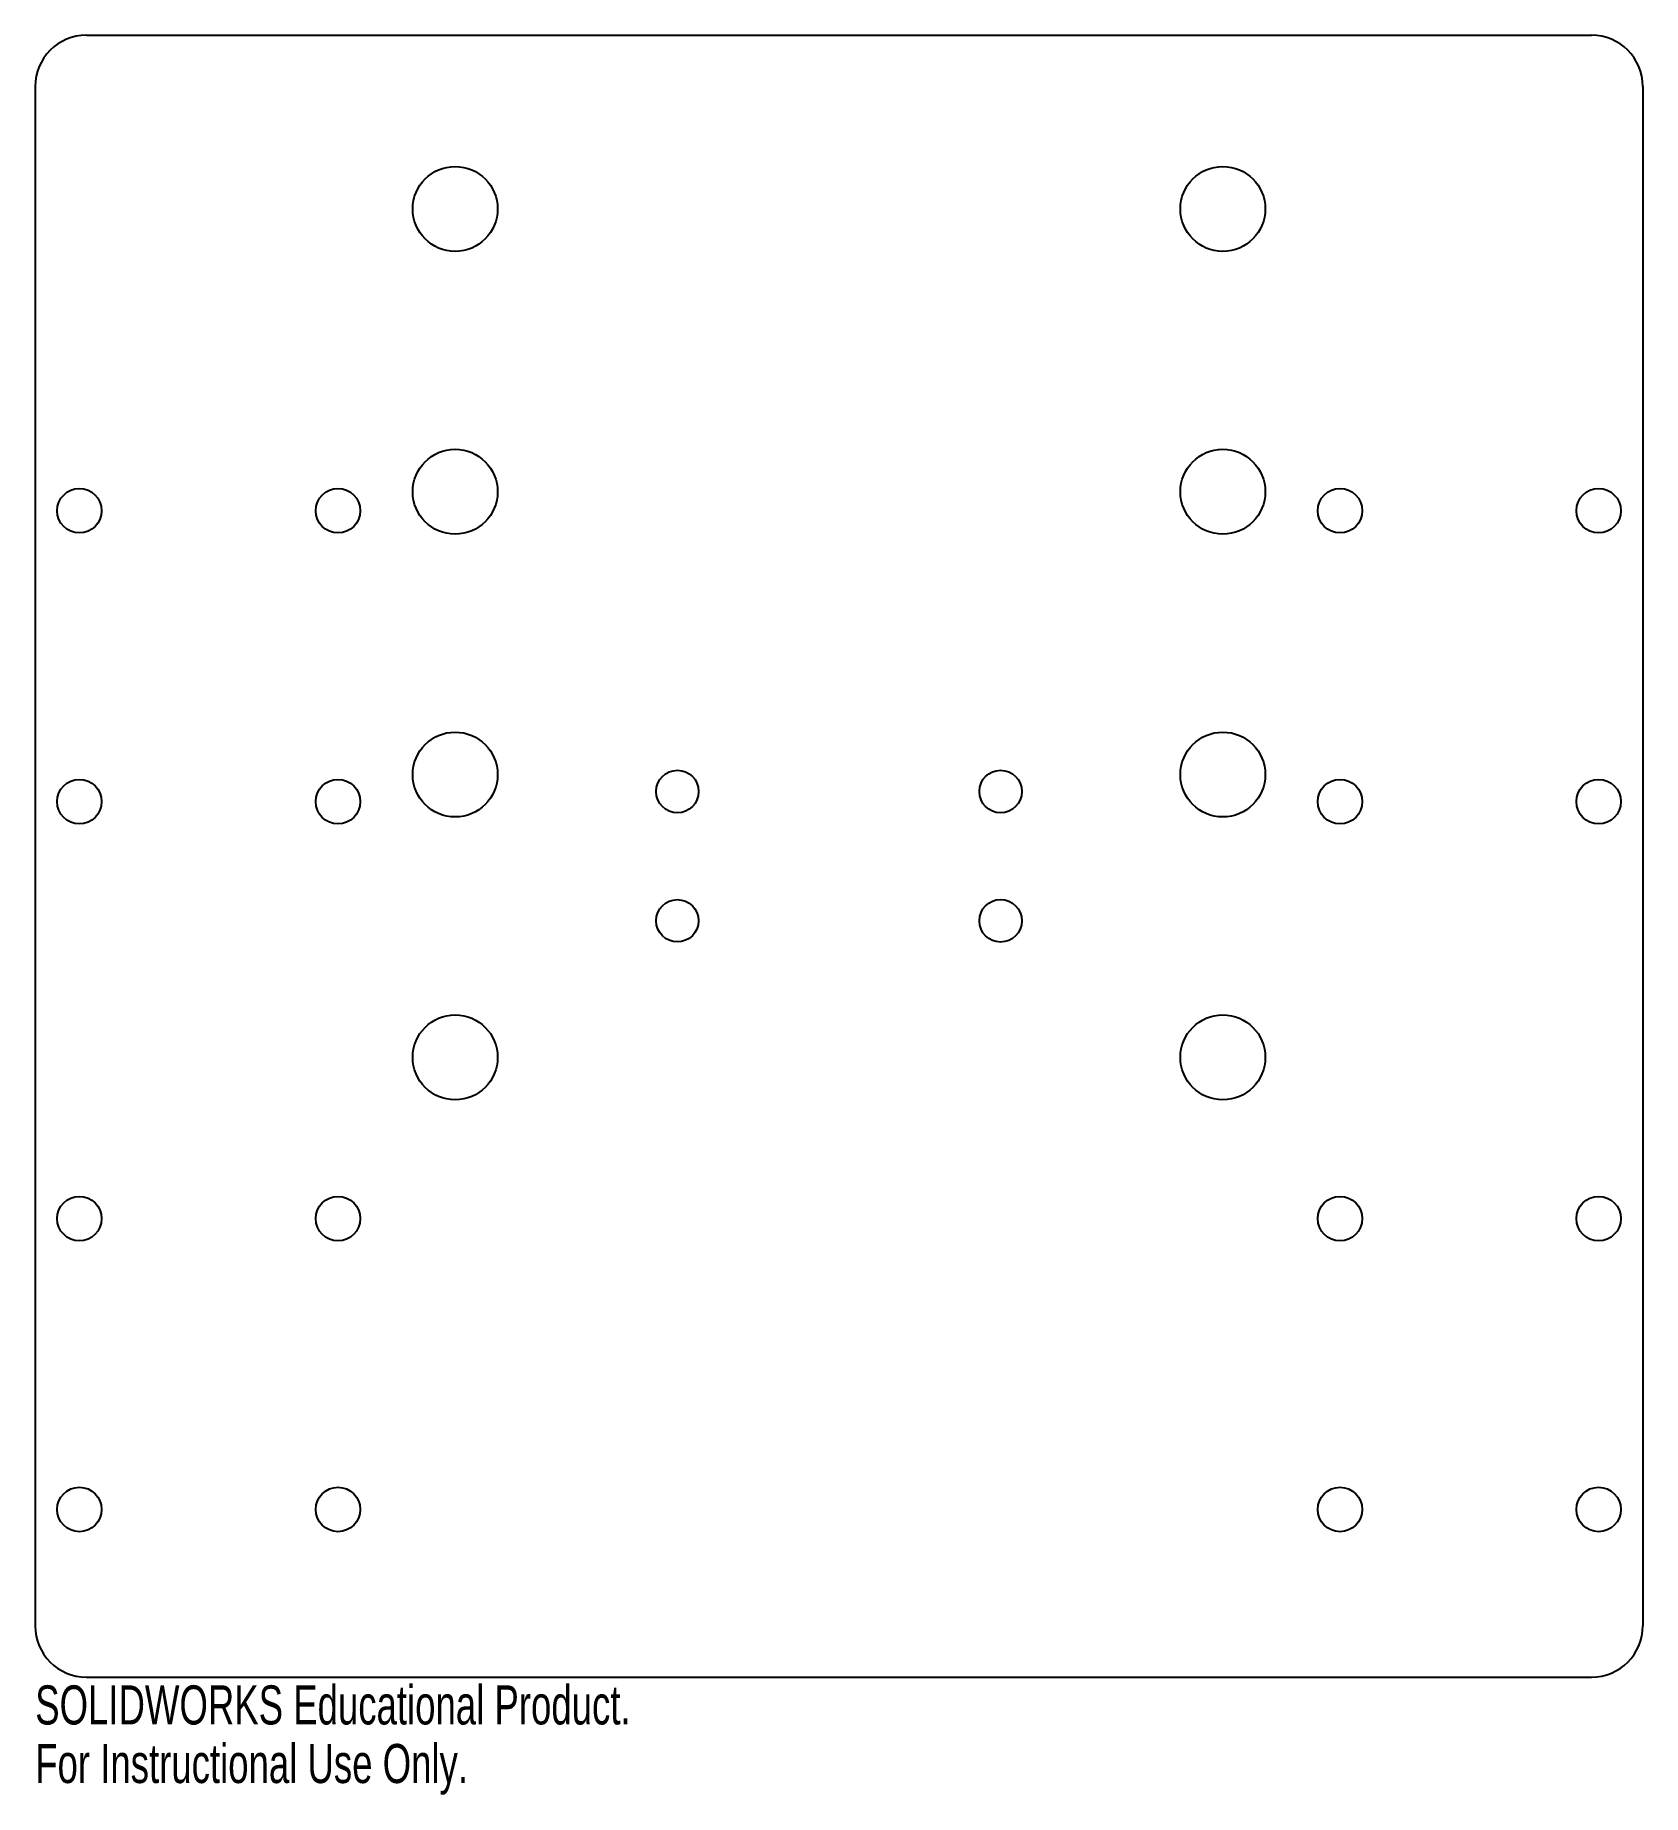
# Model space of a CAD drawing. Header units: millimetres. Extents: x -99 to 99, y -218 to 0.
import ezdxf

# ---------------------------------------------------------------- set-up
doc = ezdxf.new("R2010")
doc.units = ezdxf.units.MM
doc.styles.add('SLDTEXTSTYLE0', font='TXT', dxfattribs={"width": 0.7})

msp = doc.modelspace()

# ---------------------------------------------------------------- linework, layer by layer
at = {"color": 7, "linetype": 'Continuous', "lineweight": 25}
for p, q in [((-93.12, 0), (93.12, 0)), ((-99.47, -6.35), (-99.47, -196.85)), ((99.47, -6.35), (99.47, -196.85)), ((-93.12, -203.2), (93.12, -203.2))]:
    msp.add_line(p, q, dxfattribs=at)
for centre, radius in [((-47.5, -21.5), 5.25), ((47.5, -21.5), 5.25), ((-47.5, -56.5), 5.25), ((47.5, -56.5), 5.25), ((-94, -58.85), 2.75), ((-62, -58.85), 2.75), ((62, -58.85), 2.75), ((94, -58.85), 2.75), ((-47.5, -91.5), 5.25), ((47.5, -91.5), 5.25), ((-20, -93.6), 2.63), ((20, -93.6), 2.63), ((-94, -94.85), 2.75), ((-62, -94.85), 2.75), ((62, -94.85), 2.75), ((94, -94.85), 2.75), ((-20, -109.6), 2.62), ((20, -109.6), 2.63), ((-47.5, -126.5), 5.25), ((47.5, -126.5), 5.25), ((-94, -146.45), 2.75), ((-62, -146.45), 2.75), ((62, -146.45), 2.75), ((94, -146.45), 2.75), ((-94, -182.45), 2.75), ((-62, -182.45), 2.75), ((62, -182.45), 2.75), ((94, -182.45), 2.75)]:
    msp.add_circle(centre, radius, dxfattribs=at)
for centre, start, end in [((-93.12, -6.35), 90, 180), ((93.12, -6.35), 0, 90), ((-93.12, -196.85), 180, 270), ((93.12, -196.85), 270, 0)]:
    msp.add_arc(centre, 6.35, start, end, dxfattribs=at)

# ---------------------------------------------------------------- texts
at = {"color": 7, "linetype": 'Continuous', "char_height": 4.8336, "attachment_point": 1, "style": 'SLDTEXTSTYLE0'}
for s, insert in [('SOLIDWORKS Educational Product.', (-99.47, -204.22)), ('For Instructional Use Only.', (-99.47, -211.47))]:
    msp.add_mtext(s, dxfattribs=dict(at, insert=insert))

doc.saveas('drawing.dxf')
